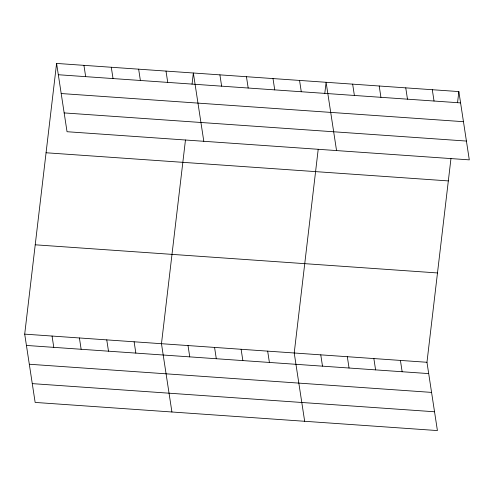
<?xml version="1.0" encoding="UTF-8"?>
<svg xmlns="http://www.w3.org/2000/svg" width="494" height="494" viewBox="0 0 494 494"><rect width="100%" height="100%" fill="white"/><g stroke="black" fill="none" stroke-linecap="round" stroke-linejoin="round"><path stroke-width="0.74" d="M450.96 158.58L426.964 362.281L437.412 430.57L35.148 402.425L24.7 334.135L56.588 63.43L458.852 91.575L469.3 159.865L67.036 131.719L56.588 63.43M185.466 140L161.47 343.707L171.918 411.996M192.043 84.165L193.358 73.001L203.806 141.29M318.21 149.287L294.22 352.994L304.668 421.283M324.786 93.452L326.102 82.288L336.55 150.577M457.537 102.746L458.852 91.575M58.317 74.736L460.581 102.888M61.194 93.539L463.458 121.691M64.158 112.916L466.422 141.062M46.066 152.763L448.33 180.909M35.222 244.802L437.486 272.947M24.7 334.135L426.964 362.281M26.429 345.442L428.693 373.594M29.307 364.245L431.571 392.397M32.271 383.622L434.535 411.768M432.299 89.723L434.035 101.029M405.753 87.864L407.482 99.171M379.201 86.005L380.93 97.312M400.418 360.422L402.147 371.735M352.654 84.147L354.383 95.453M373.865 358.57L375.594 369.876M347.319 356.711L349.048 368.018M299.555 80.429L301.284 91.742M320.767 354.853L322.496 366.159M273.003 78.571L274.732 89.883M246.457 76.712L248.186 88.025M267.668 351.135L269.397 362.448M219.904 74.86L221.633 86.166M241.121 349.277L242.85 360.589M214.569 347.418L216.298 358.73M166.003 71.087L167.732 82.393M188.016 345.559L189.752 356.872M138.647 69.172L140.376 80.479M111.292 67.258L113.027 78.565M134.115 341.792L135.844 353.099M83.937 65.344L85.672 76.65M106.76 339.878L108.495 351.185M79.41 337.964L81.14 349.27M52.055 336.05L53.784 347.356"/></g></svg>
